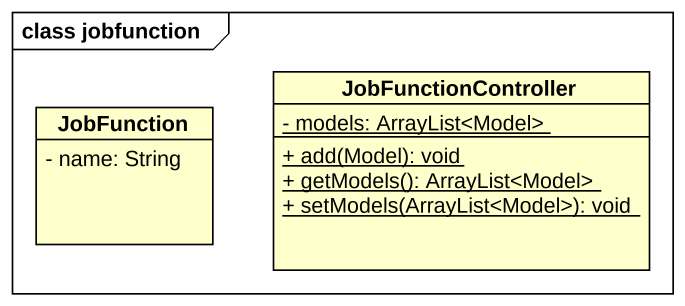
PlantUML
@startuml
mainframe class jobfunction
hide circle
hide empty members
skinparam classAttributeIconSize 0
class JobFunction {
  - name: String
}
class JobFunctionController {
  {static} - models: ArrayList<Model>
  {static} + add(Model): void
  {static} + getModels(): ArrayList<Model>
  {static} + setModels(ArrayList<Model>): void
}
@enduml
